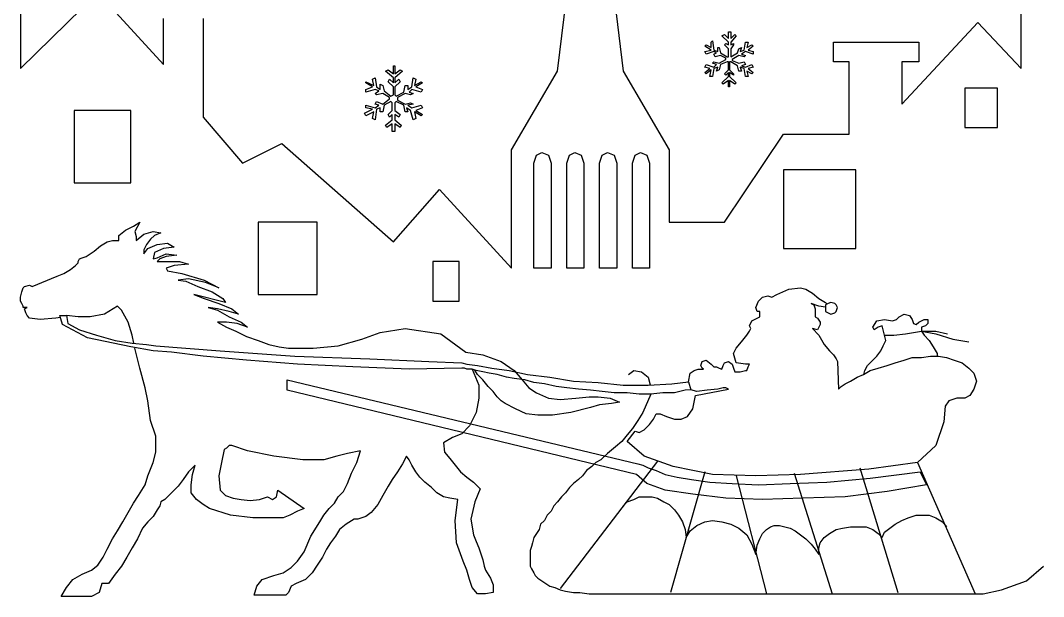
# Model space of a CAD drawing. Extents: x -95 to 513, y -317 to 40.
# Drawn here: x -80 to -4.3, y -297.1 to -254.5 of the extents above; entities that cross this region are included whole.
import ezdxf

# ---------------------------------------------------------------- set-up
doc = ezdxf.new("R2010")
doc.units = 0
doc.header["$MEASUREMENT"] = 0
doc.layers.get('0').update_dxf_attribs({"linetype": 'CONTINUOUS'})

msp = doc.modelspace()

# ---------------------------------------------------------------- linework, layer by layer
at = {"color": 7}
for p, q in [((-72.706344, -270.3494), (-72.220808, -269.960969)), ((-72.220808, -269.960969), (-71.638161, -269.669646)), ((-71.638161, -269.669646), (-71.152626, -269.378324)), ((-71.152626, -269.378324), (-71.541055, -270.058075)), ((-71.541055, -270.058075), (-71.443948, -270.446507)), ((-71.152626, -269.378324), (-71.152626, -269.378324)), ((-70.861303, -270.252291), (-70.18155, -270.058075)), ((-70.18155, -270.058075), (-69.598905, -270.155184)), ((-73.580313, -270.834936), (-73.191882, -270.737829)), ((-73.191882, -270.737829), (-72.706344, -270.737829)), ((-72.706344, -270.737829), (-72.706344, -270.3494)), ((-72.706344, -270.737829), (-72.706344, -270.737829)), ((-71.443948, -270.737829), (-70.861303, -270.252291)), ((-71.443948, -270.446507), (-71.443948, -270.737829)), ((-71.443948, -270.737829), (-71.443948, -270.737829)), ((-70.375765, -270.640722), (-70.667088, -271.029151)), ((-70.084443, -270.3494), (-70.375765, -270.640722)), ((-69.598905, -270.155184), (-70.084443, -270.3494)), ((-69.598905, -270.155184), (-69.598905, -270.155184)), ((-74.84271, -271.708905), (-74.551387, -271.514689)), ((-74.551387, -271.514689), (-74.065849, -271.126258)), ((-74.065849, -271.126258), (-73.580313, -270.834936)), ((-70.667088, -271.029151), (-70.861303, -271.41758)), ((-70.861303, -271.708905), (-70.569981, -271.320474)), ((-70.861303, -271.41758), (-70.861303, -271.708905)), ((-70.569981, -271.320474), (-69.890227, -271.029151)), ((-69.404689, -271.320474), (-70.084443, -271.611796)), ((-69.890227, -271.029151), (-69.113367, -270.932045)), ((-68.627829, -271.223367), (-69.404689, -271.320474)), ((-69.113367, -270.932045), (-68.627829, -271.223367)), ((-68.627829, -271.223367), (-68.627829, -271.223367)), ((-75.716679, -272.29155), (-75.61957, -272.097334)), ((-75.716679, -272.388656), (-75.716679, -272.29155)), ((-75.61957, -272.097334), (-75.425356, -272.000227)), ((-75.61957, -272.097334), (-75.61957, -272.097334)), ((-75.425356, -272.000227), (-75.134032, -271.903118)), ((-75.134032, -271.903118), (-74.84271, -271.708905)), ((-74.84271, -271.708905), (-74.84271, -271.708905)), ((-70.861303, -271.708905), (-70.861303, -271.708905)), ((-70.084443, -271.611796), (-70.18155, -272.097334)), ((-70.18155, -272.097334), (-69.890227, -272.000227)), ((-70.18155, -272.097334), (-70.18155, -272.097334)), ((-69.890227, -272.000227), (-69.210474, -271.708905)), ((-69.696012, -272.097334), (-69.890227, -272.29155)), ((-69.890227, -272.29155), (-69.793121, -272.29155)), ((-69.890227, -272.29155), (-69.890227, -272.29155)), ((-69.793121, -272.29155), (-69.113367, -272.29155)), ((-69.210474, -271.903118), (-69.696012, -272.097334)), ((-69.210474, -271.708905), (-68.433615, -271.806012)), ((-68.433615, -271.806012), (-69.210474, -271.903118)), ((-69.113367, -272.29155), (-68.2394, -272.29155)), ((-68.433615, -271.806012), (-68.433615, -271.806012)), ((-68.2394, -272.29155), (-67.559646, -272.485763)), ((-76.784861, -273.165517), (-76.299323, -272.874194)), ((-76.299323, -272.874194), (-75.910892, -272.582872)), ((-75.910892, -272.582872), (-75.716679, -272.388656)), ((-75.910892, -272.582872), (-75.910892, -272.582872)), ((-68.627829, -272.582872), (-69.210474, -272.777088)), ((-69.210474, -272.777088), (-69.113367, -272.971301)), ((-69.113367, -272.971301), (-68.045184, -273.165517)), ((-69.113367, -272.971301), (-69.113367, -272.971301)), ((-67.559646, -272.485763), (-68.627829, -272.582872)), ((-67.559646, -272.485763), (-67.559646, -272.485763)), ((-79.11544, -274.136593), (-77.270397, -273.359732)), ((-77.270397, -273.359732), (-76.784861, -273.165517)), ((-67.559646, -273.553946), (-68.336507, -273.651055)), ((-68.336507, -273.651055), (-67.753862, -273.748161)), ((-68.336507, -273.651055), (-68.336507, -273.651055)), ((-68.045184, -273.165517), (-66.394357, -273.651055)), ((-67.753862, -273.748161), (-66.879895, -274.136593)), ((-66.29725, -273.845268), (-67.559646, -273.553946)), ((-66.394357, -273.651055), (-65.326174, -274.233699)), ((-79.989407, -274.913451), (-79.892301, -274.525022)), ((-79.892301, -274.525022), (-79.795194, -274.233699)), ((-79.795194, -274.233699), (-79.698085, -274.136593)), ((-79.795194, -274.233699), (-79.795194, -274.233699)), ((-79.698085, -274.136593), (-79.309656, -274.039484)), ((-79.309656, -274.039484), (-79.11544, -274.136593)), ((-79.11544, -274.136593), (-79.11544, -274.136593)), ((-66.879895, -274.136593), (-65.811712, -274.525022)), ((-65.326174, -274.233699), (-66.29725, -273.845268)), ((-65.811712, -274.525022), (-65.034852, -275.01056)), ((-65.326174, -274.233699), (-65.326174, -274.233699)), ((-79.989407, -275.204775), (-79.989407, -274.913451)), ((-79.989407, -275.204775), (-79.989407, -275.204775)), ((-79.892301, -275.398989), (-79.989407, -275.204775)), ((-64.840636, -275.301882), (-67.171217, -274.719237)), ((-67.171217, -274.719237), (-66.394357, -275.01056)), ((-66.394357, -275.01056), (-65.326174, -275.398989)), ((-65.034852, -275.01056), (-64.840636, -275.301882)), ((-64.840636, -275.301882), (-64.840636, -275.301882)), ((-79.795194, -275.593204), (-79.892301, -275.398989)), ((-79.795194, -275.690311), (-79.795194, -275.593204)), ((-79.503872, -275.690311), (-79.795194, -275.690311)), ((-79.698085, -275.78742), (-79.503872, -275.690311)), ((-79.698085, -275.78742), (-79.698085, -275.78742)), ((-79.600978, -276.078742), (-79.698085, -275.78742)), ((-79.503872, -276.272958), (-79.600978, -276.078742)), ((-72.803453, -275.593204), (-73.774527, -276.175849)), ((-72.803453, -275.593204), (-72.803453, -275.593204)), ((-72.512131, -275.884527), (-72.803453, -275.593204)), ((-72.026593, -276.758494), (-72.512131, -275.884527)), ((-66.103034, -275.690311), (-65.423281, -275.884527)), ((-65.423281, -275.78742), (-66.103034, -275.690311)), ((-66.103034, -275.690311), (-66.103034, -275.690311)), ((-64.549314, -275.981634), (-65.423281, -275.78742)), ((-65.423281, -275.884527), (-64.549314, -276.370065)), ((-65.326174, -275.398989), (-64.355098, -275.78742)), ((-63.869562, -276.175849), (-64.549314, -275.981634)), ((-64.355098, -275.78742), (-63.869562, -276.175849)), ((-79.309656, -276.467172), (-79.503872, -276.272958)), ((-78.532796, -276.56428), (-79.309656, -276.467172)), ((-79.309656, -276.467172), (-79.309656, -276.467172)), ((-77.367506, -276.467172), (-78.532796, -276.56428)), ((-77.031365, -276.429823), (-77.367506, -276.467172)), ((-76.881968, -276.95271), (-77.076184, -276.272958)), ((-77.076184, -276.272958), (-76.590646, -276.272958)), ((-76.590646, -276.272958), (-76.493537, -276.855603)), ((-76.590646, -276.272958), (-76.590646, -276.272958)), ((-75.716679, -276.370065), (-76.590646, -276.272958)), ((-76.493537, -276.370065), (-76.493537, -276.370065)), ((-76.493537, -276.855603), (-75.61957, -277.341139)), ((-74.84271, -276.370065), (-75.716679, -276.370065)), ((-73.774527, -276.175849), (-74.84271, -276.370065)), ((-71.73527, -277.72957), (-72.026593, -276.758494)), ((-65.423281, -276.758494), (-64.743529, -277.146925)), ((-65.423281, -276.758494), (-65.423281, -276.758494)), ((-64.743529, -276.758494), (-65.423281, -276.758494)), ((-63.966669, -276.855603), (-64.743529, -276.758494)), ((-64.549314, -276.370065), (-63.675347, -276.758494)), ((-63.189809, -277.146925), (-63.966669, -276.855603)), ((-63.869562, -276.175849), (-63.869562, -276.175849)), ((-63.675347, -276.758494), (-63.189809, -277.146925)), ((-75.036925, -277.923785), (-76.881968, -276.95271)), ((-75.61957, -277.341139), (-74.357174, -277.72957)), ((-64.743529, -277.146925), (-64.063776, -277.438248)), ((-64.063776, -277.438248), (-63.286915, -277.826677)), ((-63.189809, -277.146925), (-63.189809, -277.146925)), ((-54.741456, -278.020892), (-53.381951, -277.535354)), ((-53.381951, -277.535354), (-51.536908, -277.244032)), ((-53.381951, -277.535354), (-53.381951, -277.535354)), ((-51.536908, -277.244032), (-48.915005, -277.632463)), ((-71.832377, -278.603537), (-75.036925, -277.923785)), ((-74.357174, -277.72957), (-72.997669, -278.117999)), ((-72.997669, -278.117999), (-71.73527, -278.312215)), ((-71.73527, -277.72957), (-71.73527, -277.72957)), ((-71.616583, -278.323004), (-71.73527, -277.72957)), ((-71.73527, -278.312215), (-70.667088, -278.409321)), ((-63.286915, -277.826677), (-62.412948, -278.117999)), ((-62.412948, -278.117999), (-61.636088, -278.409321)), ((-56.48939, -278.50643), (-54.741456, -278.020892)), ((-48.915005, -277.632463), (-47.069962, -278.991968)), ((-70.18155, -278.894859), (-71.832377, -278.603537)), ((-71.152626, -280.157258), (-71.541055, -278.700646)), ((-70.667088, -278.409321), (-69.987334, -278.50643)), ((-68.822045, -278.991968), (-70.18155, -278.894859)), ((-70.18155, -278.894859), (-70.18155, -278.894859)), ((-69.987334, -278.50643), (-65.229067, -278.894859)), ((-69.987334, -278.50643), (-69.987334, -278.50643)), ((-66.491464, -279.283291), (-68.822045, -278.991968)), ((-65.229067, -278.894859), (-59.693938, -279.283291)), ((-61.636088, -278.409321), (-60.859228, -278.603537)), ((-60.859228, -278.603537), (-60.179476, -278.700646)), ((-60.179476, -278.700646), (-58.334433, -278.700646)), ((-60.179476, -278.700646), (-60.179476, -278.700646)), ((-58.334433, -278.700646), (-56.48939, -278.50643)), ((-47.069962, -278.991968), (-45.807565, -279.186182)), ((-47.069962, -278.991968), (-47.069962, -278.991968)), ((-63.286915, -279.574613), (-66.491464, -279.283291)), ((-59.499723, -279.865935), (-63.286915, -279.574613)), ((-59.693938, -279.283291), (-54.158811, -279.477504)), ((-55.421207, -280.060151), (-59.499723, -279.865935)), ((-54.158811, -279.477504), (-49.788972, -279.67172)), ((-49.788972, -279.67172), (-47.361284, -279.768826)), ((-47.361284, -279.768826), (-46.972855, -279.865935)), ((-47.361284, -279.768826), (-47.361284, -279.768826)), ((-46.972855, -279.865935), (-46.195994, -279.963042)), ((-45.807565, -279.186182), (-44.44806, -279.67172)), ((-44.44806, -279.67172), (-43.476984, -280.351473)), ((-70.764194, -281.613869), (-71.152626, -280.157258)), ((-51.245586, -280.254364), (-55.421207, -280.060151)), ((-47.361284, -280.157258), (-51.245586, -280.254364)), ((-47.361284, -280.157258), (-47.361284, -280.157258)), ((-47.16707, -280.157258), (-47.361284, -280.157258)), ((-46.972855, -280.254364), (-47.16707, -280.157258)), ((-46.584424, -280.254364), (-46.972855, -280.254364)), ((-46.584424, -280.254364), (-46.098888, -281.419656)), ((-46.293101, -280.351473), (-46.584424, -280.254364)), ((-46.195994, -280.642796), (-46.39021, -280.319103)), ((-45.807565, -280.44858), (-46.293101, -280.351473)), ((-46.195994, -279.963042), (-45.127812, -280.157258)), ((-45.807565, -281.031225), (-46.195994, -280.642796)), ((-45.322027, -280.545687), (-45.807565, -280.44858)), ((-44.739383, -280.642796), (-45.322027, -280.545687)), ((-45.127812, -280.157258), (-43.865413, -280.351473)), ((-44.059629, -280.837009), (-44.739383, -280.642796)), ((-43.865413, -280.351473), (-42.505908, -280.642796)), ((-43.476984, -280.351473), (-42.89434, -281.031225)), ((-43.476984, -280.351473), (-43.476984, -280.351473)), ((-42.505908, -280.642796), (-40.855081, -280.837009)), ((-35.028632, -280.642796), (-34.6402, -280.351473)), ((-34.6402, -280.351473), (-34.057556, -280.44858)), ((-34.057556, -280.44858), (-33.572018, -280.837009)), ((-45.419134, -281.516763), (-45.807565, -281.031225)), ((-43.476984, -280.934118), (-44.059629, -280.837009)), ((-42.700124, -281.031225), (-43.476984, -280.934118)), ((-42.89434, -281.031225), (-42.408802, -281.613869)), ((-42.02037, -281.22544), (-42.700124, -281.031225)), ((-41.243512, -281.322547), (-42.02037, -281.22544)), ((-40.369543, -281.516763), (-41.243512, -281.322547)), ((-40.855081, -280.837009), (-39.107147, -281.128334)), ((-39.107147, -281.128334), (-37.262104, -281.22544)), ((-37.262104, -281.22544), (-35.417061, -281.419656)), ((-33.572018, -280.837009), (-33.428351, -281.411674)), ((-33.572018, -281.419656), (-31.824084, -281.322547)), ((-31.824084, -281.322547), (-30.603179, -281.189078)), ((-70.569981, -282.584945), (-70.764194, -281.613869)), ((-46.098888, -281.419656), (-46.098888, -282.39073)), ((-45.030705, -281.905192), (-45.419134, -281.516763)), ((-44.739383, -282.293623), (-45.030705, -281.905192)), ((-42.408802, -281.613869), (-41.826157, -282.002301)), ((-41.826157, -282.002301), (-40.95219, -282.39073)), ((-39.592683, -281.613869), (-40.369543, -281.516763)), ((-38.718716, -281.710978), (-39.592683, -281.613869)), ((-37.844748, -281.808085), (-38.718716, -281.710978)), ((-36.970781, -281.905192), (-37.844748, -281.808085)), ((-36.096812, -282.002301), (-36.970781, -281.905192)), ((-35.125738, -282.002301), (-36.096812, -282.002301)), ((-35.417061, -281.419656), (-33.572018, -281.419656)), ((-34.251771, -282.099407), (-35.125738, -282.002301)), ((-33.377802, -282.099407), (-34.251771, -282.099407)), ((-33.377802, -282.099407), (-33.960449, -283.458912)), ((-32.503835, -282.002301), (-33.377802, -282.099407)), ((-31.629868, -282.002301), (-32.503835, -282.002301)), ((-30.853008, -281.808085), (-31.629868, -282.002301)), ((-30.416024, -281.759532), (-30.853008, -281.808085)), ((-70.569981, -282.584945), (-70.569981, -282.584945)), ((-70.375765, -284.041557), (-70.569981, -282.584945)), ((-46.098888, -282.39073), (-46.293101, -283.458912)), ((-44.44806, -282.584945), (-44.739383, -282.293623)), ((-44.156736, -282.779161), (-44.44806, -282.584945)), ((-43.379878, -283.16759), (-44.156736, -282.779161)), ((-44.156736, -282.779161), (-44.156736, -282.779161)), ((-40.95219, -282.39073), (-40.078221, -282.487839)), ((-40.95219, -282.39073), (-40.95219, -282.39073)), ((-40.078221, -282.487839), (-38.912931, -282.39073)), ((-38.912931, -282.39073), (-37.941855, -282.293623)), ((-37.941855, -282.293623), (-37.262104, -282.293623)), ((-37.941855, -282.293623), (-37.941855, -282.293623)), ((-37.164995, -282.876268), (-37.844748, -283.070483)), ((-37.262104, -282.293623), (-36.388137, -282.39073)), ((-36.291028, -282.779161), (-37.164995, -282.876268)), ((-36.388137, -282.39073), (-35.708383, -282.682052)), ((-35.708383, -282.682052), (-36.291028, -282.779161)), ((-35.708383, -282.682052), (-35.708383, -282.682052)), ((-33.669124, -282.682052), (-33.669124, -282.682052)), ((-46.293101, -283.458912), (-46.778639, -284.429988)), ((-42.603017, -283.556021), (-43.379878, -283.16759)), ((-41.729048, -283.653128), (-42.603017, -283.556021)), ((-41.729048, -283.653128), (-41.729048, -283.653128)), ((-40.660865, -283.653128), (-41.729048, -283.653128)), ((-39.30136, -283.458912), (-40.660865, -283.653128)), ((-37.844748, -283.070483), (-39.30136, -283.458912)), ((-37.844748, -283.070483), (-37.844748, -283.070483)), ((-33.960449, -283.458912), (-34.348878, -284.041557)), ((-69.987334, -285.206849), (-70.375765, -284.041557)), ((-46.778639, -284.429988), (-47.361284, -285.012633)), ((-46.778639, -284.429988), (-46.778639, -284.429988)), ((-34.348878, -284.041557), (-34.737307, -284.624204)), ((-47.361284, -285.012633), (-48.041037, -285.303956)), ((-35.125738, -285.10974), (-35.514167, -285.595278)), ((-34.737307, -284.624204), (-35.125738, -285.10974)), ((-69.987334, -286.372138), (-69.987334, -285.206849)), ((-64.549314, -285.8866), (-64.743529, -286.080816)), ((-64.355098, -285.8866), (-64.549314, -285.8866)), ((-64.355098, -285.8866), (-64.355098, -285.8866)), ((-63.189809, -286.275031), (-64.355098, -285.8866)), ((-48.041037, -285.303956), (-48.720789, -285.692385)), ((-48.720789, -285.692385), (-48.623682, -286.372138)), ((-48.720789, -285.692385), (-48.720789, -285.692385)), ((-35.514167, -285.595278), (-35.999705, -285.983709)), ((-70.18155, -287.148999), (-69.987334, -286.372138)), ((-69.987334, -286.372138), (-69.987334, -286.372138)), ((-64.937745, -286.177923), (-65.131959, -287.148999)), ((-64.743529, -286.080816), (-64.937745, -286.177923)), ((-64.937745, -286.177923), (-64.937745, -286.177923)), ((-61.247659, -286.663461), (-63.189809, -286.275031)), ((-59.111294, -286.954783), (-61.247659, -286.663461)), ((-56.586499, -286.663461), (-57.557573, -286.954783)), ((-55.809639, -286.469245), (-56.586499, -286.663461)), ((-54.838563, -286.275031), (-55.809639, -286.469245)), ((-55.129885, -287.148999), (-54.838563, -286.275031)), ((-54.838563, -286.275031), (-54.838563, -286.275031)), ((-51.439799, -286.663461), (-51.731124, -287.246105)), ((-51.439799, -286.663461), (-51.439799, -286.663461)), ((-51.245586, -286.954783), (-51.439799, -286.663461)), ((-48.623682, -286.372138), (-48.235253, -286.857676)), ((-36.58235, -286.469245), (-37.067888, -286.954783)), ((-35.999705, -285.983709), (-36.58235, -286.469245)), ((-70.569981, -288.120074), (-70.18155, -287.148999)), ((-67.07411, -287.343214), (-67.559646, -287.82875)), ((-67.268324, -288.022966), (-67.07411, -287.343214)), ((-67.07411, -287.343214), (-67.07411, -287.343214)), ((-65.131959, -287.148999), (-65.326174, -288.120074)), ((-57.557573, -286.954783), (-59.111294, -286.954783)), ((-57.557573, -286.954783), (-57.557573, -286.954783)), ((-55.518316, -287.925859), (-55.129885, -287.148999)), ((-51.731124, -287.246105), (-52.119553, -287.82875)), ((-51.05137, -287.343214), (-51.245586, -286.954783)), ((-50.760048, -287.82875), (-51.05137, -287.343214)), ((-48.235253, -286.857676), (-47.846822, -287.343214)), ((-47.846822, -287.343214), (-47.458393, -287.82875)), ((-37.747642, -287.440321), (-38.136071, -287.731643)), ((-37.456319, -287.148999), (-37.747642, -287.440321)), ((-37.067888, -286.954783), (-37.456319, -287.148999)), ((-37.067888, -286.954783), (-37.067888, -286.954783)), ((-70.764194, -288.799826), (-70.569981, -288.120074)), ((-67.559646, -287.82875), (-67.948077, -288.411397)), ((-67.365433, -288.799826), (-67.268324, -288.022966)), ((-65.326174, -288.120074), (-65.229067, -289.188255)), ((-55.809639, -288.702719), (-55.518316, -287.925859)), ((-52.119553, -287.82875), (-52.507982, -288.411397)), ((-50.468725, -288.217181), (-50.760048, -287.82875)), ((-47.458393, -287.82875), (-46.972855, -288.217181)), ((-38.427393, -288.120074), (-38.718716, -288.411397)), ((-38.136071, -287.731643), (-38.427393, -288.120074)), ((-71.249732, -289.576686), (-70.764194, -288.799826)), ((-70.764194, -288.799826), (-70.764194, -288.799826)), ((-68.336507, -288.896933), (-68.822045, -289.382471)), ((-67.948077, -288.411397), (-68.336507, -288.896933)), ((-67.365433, -289.382471), (-67.365433, -288.799826)), ((-56.100961, -289.285364), (-55.809639, -288.702719)), ((-55.809639, -288.702719), (-55.809639, -288.702719)), ((-52.799306, -288.896933), (-53.187735, -289.576686)), ((-52.507982, -288.411397), (-52.799306, -288.896933)), ((-52.507982, -288.411397), (-52.507982, -288.411397)), ((-50.080294, -288.60561), (-50.468725, -288.217181)), ((-49.594758, -288.994042), (-50.080294, -288.60561)), ((-46.972855, -288.217181), (-46.487317, -288.60561)), ((-46.487317, -288.60561), (-46.001779, -289.091148)), ((-39.107147, -288.702719), (-39.398469, -288.994042)), ((-38.718716, -288.411397), (-39.107147, -288.702719)), ((-71.638161, -290.159331), (-71.249732, -289.576686)), ((-68.822045, -289.382471), (-69.307583, -289.868009)), ((-67.365433, -289.382471), (-67.365433, -289.382471)), ((-66.977002, -289.868009), (-67.365433, -289.382471)), ((-65.229067, -289.188255), (-64.840636, -289.576686)), ((-65.229067, -289.188255), (-65.229067, -289.188255)), ((-64.840636, -289.576686), (-64.257991, -289.770902)), ((-62.315842, -289.868009), (-61.733197, -289.673793)), ((-61.733197, -289.673793), (-61.344766, -289.868009)), ((-61.733197, -289.673793), (-61.733197, -289.673793)), ((-61.344766, -289.868009), (-61.053443, -289.673793)), ((-61.053443, -289.673793), (-60.956337, -289.188255)), ((-60.956337, -289.188255), (-59.014187, -290.547762)), ((-60.956337, -289.188255), (-60.956337, -289.188255)), ((-56.780713, -290.159331), (-56.48939, -289.673793)), ((-56.48939, -289.673793), (-56.100961, -289.285364)), ((-53.187735, -289.576686), (-53.576164, -290.256438)), ((-49.206327, -289.382471), (-49.594758, -288.994042)), ((-48.720789, -289.673793), (-49.206327, -289.382471)), ((-48.235253, -289.770902), (-48.720789, -289.673793)), ((-46.001779, -289.091148), (-46.39021, -290.062224)), ((-46.001779, -289.091148), (-46.001779, -289.091148)), ((-39.981114, -289.673793), (-40.272436, -290.062224)), ((-39.689792, -289.382471), (-39.981114, -289.673793)), ((-39.398469, -288.994042), (-39.689792, -289.382471)), ((-72.026593, -290.839085), (-71.638161, -290.159331)), ((-69.696012, -290.353547), (-69.890227, -290.644869)), ((-69.598905, -290.062224), (-69.696012, -290.353547)), ((-69.307583, -289.868009), (-69.598905, -290.062224)), ((-69.307583, -289.868009), (-69.307583, -289.868009)), ((-66.491464, -290.256438), (-66.977002, -289.868009)), ((-66.005928, -290.547762), (-66.491464, -290.256438)), ((-64.257991, -289.770902), (-63.675347, -289.868009)), ((-63.675347, -289.868009), (-62.995593, -289.965115)), ((-63.675347, -289.868009), (-63.675347, -289.868009)), ((-62.995593, -289.965115), (-62.315842, -289.868009)), ((-57.169144, -290.547762), (-56.780713, -290.159331)), ((-53.576164, -290.256438), (-54.061702, -290.839085)), ((-47.652606, -289.868009), (-48.235253, -289.770902)), ((-47.846822, -291.421729), (-47.652606, -289.868009)), ((-47.652606, -289.868009), (-47.652606, -289.868009)), ((-46.39021, -290.062224), (-46.681532, -291.32462)), ((-40.563759, -290.353547), (-40.757974, -290.741976)), ((-40.272436, -290.062224), (-40.563759, -290.353547)), ((-72.415022, -291.518836), (-72.026593, -290.839085)), ((-70.18155, -291.130407), (-70.569981, -291.518836)), ((-69.890227, -290.644869), (-70.18155, -291.130407)), ((-69.890227, -290.644869), (-69.890227, -290.644869)), ((-64.452207, -291.033298), (-66.005928, -290.547762)), ((-66.005928, -290.547762), (-66.005928, -290.547762)), ((-62.80138, -291.227514), (-64.452207, -291.033298)), ((-61.150552, -291.227514), (-62.80138, -291.227514)), ((-60.956337, -291.227514), (-61.150552, -291.227514)), ((-61.150552, -291.227514), (-61.150552, -291.227514)), ((-60.762121, -291.227514), (-60.956337, -291.227514)), ((-60.567905, -291.227514), (-60.762121, -291.227514)), ((-60.082369, -291.033298), (-60.567905, -291.227514)), ((-60.567905, -291.227514), (-60.567905, -291.227514)), ((-59.499723, -290.741976), (-60.082369, -291.033298)), ((-59.014187, -290.547762), (-59.499723, -290.741976)), ((-57.848895, -291.518836), (-57.557573, -291.033298)), ((-57.557573, -291.033298), (-57.169144, -290.547762)), ((-54.741456, -291.227514), (-55.032778, -291.32462)), ((-54.450134, -291.130407), (-54.741456, -291.227514)), ((-54.061702, -290.839085), (-54.450134, -291.130407)), ((-54.450134, -291.130407), (-54.450134, -291.130407)), ((-41.049297, -291.033298), (-41.243512, -291.421729)), ((-40.757974, -290.741976), (-41.049297, -291.033298)), ((-72.803453, -292.19859), (-72.415022, -291.518836)), ((-70.569981, -291.518836), (-70.95841, -292.004374)), ((-58.528649, -292.587019), (-57.848895, -291.518836)), ((-57.848895, -291.518836), (-57.848895, -291.518836)), ((-55.906745, -291.713052), (-56.392283, -292.101481)), ((-55.324101, -291.32462), (-55.906745, -291.713052)), ((-55.324101, -291.32462), (-55.324101, -291.32462)), ((-55.032778, -291.32462), (-55.324101, -291.32462)), ((-47.749715, -293.072557), (-47.846822, -291.421729)), ((-46.681532, -291.32462), (-46.487317, -292.489912)), ((-41.534835, -291.713052), (-41.631941, -292.101481)), ((-41.243512, -291.421729), (-41.534835, -291.713052)), ((-73.191882, -292.781234), (-72.803453, -292.19859)), ((-72.803453, -292.19859), (-72.803453, -292.19859)), ((-70.95841, -292.004374), (-71.346839, -292.781234)), ((-70.95841, -292.004374), (-70.95841, -292.004374)), ((-59.014187, -293.752308), (-58.528649, -292.587019)), ((-56.683606, -292.587019), (-57.072035, -293.072557)), ((-56.392283, -292.101481), (-56.683606, -292.587019)), ((-46.487317, -292.489912), (-46.293101, -292.97545)), ((-46.487317, -292.489912), (-46.487317, -292.489912)), ((-42.02037, -292.684126), (-42.117479, -293.072557)), ((-41.826157, -292.392803), (-42.02037, -292.684126)), ((-41.631941, -292.101481), (-41.826157, -292.392803)), ((-73.580313, -293.558095), (-73.191882, -292.781234)), ((-71.73527, -293.460986), (-72.123699, -294.140739)), ((-71.346839, -292.781234), (-71.73527, -293.460986)), ((-57.072035, -293.072557), (-57.363357, -293.558095)), ((-47.264177, -294.432062), (-47.749715, -293.072557)), ((-46.293101, -292.97545), (-46.098888, -293.460986)), ((-46.098888, -293.460986), (-45.904672, -294.043631)), ((-42.214586, -293.363879), (-42.311695, -293.655201)), ((-42.117479, -293.072557), (-42.214586, -293.363879)), ((-74.260065, -294.723384), (-73.871636, -294.140739)), ((-73.871636, -294.140739), (-73.580313, -293.558095)), ((-73.871636, -294.140739), (-73.871636, -294.140739)), ((-72.123699, -294.140739), (-72.512131, -294.820491)), ((-59.499723, -294.432062), (-59.014187, -293.752308)), ((-57.654682, -294.140739), (-58.043111, -294.723384)), ((-57.363357, -293.558095), (-57.654682, -294.140739)), ((-45.904672, -294.043631), (-45.807565, -294.334955)), ((-45.904672, -294.043631), (-45.904672, -294.043631)), ((-42.311695, -293.655201), (-42.311695, -293.946524)), ((-42.311695, -293.946524), (-42.311695, -294.237846)), ((-42.311695, -294.237846), (-42.311695, -294.529169)), ((-74.745603, -295.111813), (-74.260065, -294.723384)), ((-72.512131, -294.820491), (-72.997669, -295.403138)), ((-60.567905, -295.306029), (-59.985261, -294.9176)), ((-59.985261, -294.9176), (-59.499723, -294.432062)), ((-59.499723, -294.432062), (-59.499723, -294.432062)), ((-58.043111, -294.723384), (-58.43154, -295.306029)), ((-58.043111, -294.723384), (-58.043111, -294.723384)), ((-47.264177, -294.432062), (-47.264177, -294.432062)), ((-46.972855, -295.111813), (-47.264177, -294.432062)), ((-45.807565, -294.334955), (-45.710456, -294.820491)), ((-45.710456, -294.820491), (-45.61335, -295.111813)), ((-42.311695, -294.529169), (-42.311695, -294.820491)), ((-42.311695, -294.820491), (-42.214586, -295.014707)), ((-42.214586, -295.014707), (-42.02037, -295.306029)), ((-5.605054, -295.888674), (-4.342658, -294.820491)), ((-76.105108, -295.791567), (-75.425356, -295.403138)), ((-75.425356, -295.403138), (-74.745603, -295.111813)), ((-75.425356, -295.403138), (-75.425356, -295.403138)), ((-72.997669, -295.403138), (-73.483204, -296.082889)), ((-62.121626, -295.791567), (-61.247659, -295.500245)), ((-61.247659, -295.500245), (-60.567905, -295.306029)), ((-61.247659, -295.500245), (-61.247659, -295.500245)), ((-58.43154, -295.306029), (-58.917078, -295.791567)), ((-46.778639, -295.791567), (-46.972855, -295.111813)), ((-45.61335, -295.111813), (-45.224918, -295.69446)), ((-45.61335, -295.111813), (-45.61335, -295.111813)), ((-45.224918, -295.69446), (-45.030705, -296.179996)), ((-42.02037, -295.306029), (-41.923264, -295.500245)), ((-41.923264, -295.500245), (-41.729048, -295.69446)), ((-41.729048, -295.69446), (-41.437726, -295.888674)), ((-76.979075, -297.053965), (-76.590646, -296.374212)), ((-76.590646, -296.374212), (-76.105108, -295.791567)), ((-73.968742, -296.082889), (-74.162958, -296.762643)), ((-73.968742, -296.082889), (-73.968742, -296.082889)), ((-73.774527, -296.082889), (-73.968742, -296.082889)), ((-73.580313, -296.082889), (-73.774527, -296.082889)), ((-73.483204, -296.082889), (-73.580313, -296.082889)), ((-73.483204, -296.082889), (-73.483204, -296.082889)), ((-62.704271, -296.956856), (-62.510057, -296.277105)), ((-62.510057, -296.277105), (-62.121626, -295.791567)), ((-59.985261, -296.277105), (-60.179476, -296.762643)), ((-59.596832, -296.082889), (-59.985261, -296.277105)), ((-58.917078, -295.791567), (-59.596832, -296.082889)), ((-59.596832, -296.082889), (-59.596832, -296.082889)), ((-46.584424, -296.374212), (-46.778639, -295.791567)), ((-46.195994, -296.85975), (-46.584424, -296.374212)), ((-46.584424, -296.374212), (-46.584424, -296.374212)), ((-45.030705, -296.179996), (-45.030705, -296.762643)), ((-41.437726, -295.888674), (-41.146403, -296.082889)), ((-41.146403, -296.082889), (-40.855081, -296.277105)), ((-40.855081, -296.277105), (-40.466652, -296.374212)), ((-40.466652, -296.374212), (-40.078221, -296.568427)), ((-7.450097, -296.568427), (-5.605054, -295.888674)), ((-76.979075, -297.053965), (-76.979075, -297.053965)), ((-75.716679, -297.053965), (-76.979075, -297.053965)), ((-74.745603, -297.053965), (-75.716679, -297.053965)), ((-74.162958, -296.762643), (-74.745603, -297.053965)), ((-62.704271, -296.956856), (-62.704271, -296.956856)), ((-61.636088, -296.956856), (-62.704271, -296.956856)), ((-60.859228, -296.956856), (-61.636088, -296.956856)), ((-60.373692, -296.956856), (-60.859228, -296.956856)), ((-60.179476, -296.762643), (-60.373692, -296.956856)), ((-60.373692, -296.956856), (-60.373692, -296.956856)), ((-45.61335, -296.85975), (-46.195994, -296.85975)), ((-45.030705, -296.762643), (-45.61335, -296.85975)), ((-45.030705, -296.762643), (-45.030705, -296.762643)), ((-40.078221, -296.568427), (-39.689792, -296.665534)), ((-39.689792, -296.665534), (-39.107147, -296.762643)), ((-39.107147, -296.762643), (-38.621609, -296.762643)), ((-38.621609, -296.762643), (-37.941855, -296.85975)), ((-37.941855, -296.85975), (-37.359211, -296.85975)), ((-37.359211, -296.85975), (-29.590609, -296.85975)), ((-37.359211, -296.85975), (-37.359211, -296.85975)), ((-29.590609, -296.85975), (-16.286881, -296.85975)), ((-16.286881, -296.85975), (-8.809602, -296.85975)), ((-8.809602, -296.85975), (-7.450097, -296.568427)), ((-8.809602, -296.85975), (-8.809602, -296.85975))]:
    msp.add_line(p, q, dxfattribs=at)
at = {"color": 1}
for p, q in [((-24.055482, -274.719237), (-23.181515, -274.330806)), ((-23.181515, -274.330806), (-22.307546, -274.233699)), ((-22.307546, -274.233699), (-21.919117, -274.330806)), ((-22.307546, -274.233699), (-22.307546, -274.233699)), ((-21.919117, -274.330806), (-21.433579, -274.622129)), ((-25.609203, -275.690311), (-25.414987, -275.204775)), ((-25.414987, -275.204775), (-25.123665, -274.913451)), ((-25.414987, -275.204775), (-25.414987, -275.204775)), ((-25.123665, -274.913451), (-24.735234, -274.816344)), ((-24.735234, -274.816344), (-24.443911, -274.913451)), ((-24.443911, -274.913451), (-24.055482, -274.719237)), ((-24.443911, -274.913451), (-24.443911, -274.913451)), ((-21.433579, -274.622129), (-20.948041, -275.01056)), ((-20.948041, -275.01056), (-20.462503, -275.301882)), ((-20.462503, -275.301882), (-20.333027, -275.431358)), ((-25.512094, -275.981634), (-25.609203, -275.690311)), ((-25.317878, -275.981634), (-25.512094, -275.981634)), ((-25.317878, -275.981634), (-25.317878, -275.981634)), ((-25.317878, -276.370065), (-25.317878, -275.981634)), ((-21.530686, -275.398989), (-21.336472, -275.496098)), ((-20.948041, -275.593204), (-21.530686, -275.398989)), ((-21.336472, -275.496098), (-21.239363, -275.78742)), ((-21.239363, -275.78742), (-21.239363, -276.078742)), ((-21.239363, -276.078742), (-21.239363, -276.370065)), ((-20.462503, -275.662567), (-20.948041, -275.593204)), ((-26.094739, -277.049816), (-25.900525, -276.661387)), ((-25.900525, -276.661387), (-25.70631, -276.56428)), ((-25.900525, -276.661387), (-25.900525, -276.661387)), ((-25.70631, -276.56428), (-25.317878, -276.370065)), ((-21.239363, -276.370065), (-21.04515, -276.467172)), ((-21.239363, -276.370065), (-21.239363, -276.370065)), ((-21.04515, -276.467172), (-20.850934, -276.758494)), ((-20.850934, -276.758494), (-20.850934, -276.95271)), ((-26.288954, -277.72957), (-26.094739, -277.438248)), ((-25.997632, -277.244032), (-26.094739, -277.049816)), ((-26.094739, -277.438248), (-25.997632, -277.244032)), ((-26.094739, -277.438248), (-26.094739, -277.438248)), ((-21.433579, -277.244032), (-20.948041, -277.72957)), ((-21.04515, -277.341139), (-21.433579, -277.244032)), ((-21.433579, -277.244032), (-21.433579, -277.244032)), ((-20.948041, -277.146925), (-21.04515, -277.341139)), ((-20.850934, -276.95271), (-20.948041, -277.146925)), ((-20.850934, -276.95271), (-20.850934, -276.95271)), ((-27.065815, -278.700646), (-26.677386, -278.215108)), ((-26.677386, -278.215108), (-26.288954, -277.72957)), ((-20.948041, -277.72957), (-20.559612, -278.409321)), ((-27.26003, -279.089075), (-27.065815, -278.700646)), ((-27.26003, -279.089075), (-27.26003, -279.089075)), ((-27.065815, -279.768826), (-27.26003, -279.089075)), ((-20.559612, -278.409321), (-20.171181, -278.894859)), ((-20.171181, -278.894859), (-19.879858, -279.186182)), ((-20.171181, -278.894859), (-20.171181, -278.894859)), ((-29.687718, -279.963042), (-29.590609, -279.67172)), ((-29.590609, -279.67172), (-29.299287, -279.574613)), ((-29.590609, -279.67172), (-29.590609, -279.67172)), ((-29.299287, -279.574613), (-28.910858, -279.865935)), ((-28.910858, -279.865935), (-28.716642, -280.060151)), ((-28.036891, -279.963042), (-27.939782, -279.768826)), ((-27.939782, -279.768826), (-27.648459, -279.67172)), ((-27.648459, -279.67172), (-27.357137, -279.865935)), ((-27.648459, -279.67172), (-27.648459, -279.67172)), ((-27.357137, -279.865935), (-27.26003, -280.157258)), ((-26.386061, -279.865935), (-27.065815, -279.768826)), ((-26.094739, -279.865935), (-26.386061, -279.865935)), ((-26.191848, -280.060151), (-26.094739, -279.865935)), ((-19.879858, -279.186182), (-19.685645, -279.477504)), ((-19.685645, -279.477504), (-19.588536, -279.67172)), ((-19.588536, -279.67172), (-19.491429, -281.710978)), ((-19.588536, -279.67172), (-19.588536, -279.67172)), ((-15.89845, -279.963042), (-15.315805, -279.768826)), ((-15.315805, -279.768826), (-14.636054, -279.574613)), ((-14.636054, -279.574613), (-14.053409, -279.380397)), ((-14.053409, -279.380397), (-13.373655, -279.380397)), ((-13.373655, -279.380397), (-12.693904, -279.283291)), ((-12.693904, -279.283291), (-12.111257, -279.283291)), ((-12.111257, -279.283291), (-11.528612, -279.380397)), ((-11.528612, -279.380397), (-10.945968, -279.574613)), ((-10.945968, -279.574613), (-10.363323, -279.768826)), ((-10.363323, -279.768826), (-9.877785, -280.157258)), ((-30.603179, -281.189078), (-30.464578, -280.545687)), ((-30.464578, -280.545687), (-30.173256, -280.351473)), ((-30.464578, -280.545687), (-30.464578, -280.545687)), ((-30.173256, -280.351473), (-29.881932, -280.254364)), ((-29.881932, -280.254364), (-29.493503, -280.254364)), ((-29.590609, -280.157258), (-29.687718, -279.963042)), ((-29.493503, -280.254364), (-29.590609, -280.157258)), ((-29.493503, -280.254364), (-29.493503, -280.254364)), ((-28.716642, -280.060151), (-28.522427, -280.060151)), ((-28.716642, -280.060151), (-28.716642, -280.060151)), ((-28.522427, -280.060151), (-28.328213, -280.157258)), ((-28.328213, -280.157258), (-28.133997, -280.254364)), ((-28.133997, -280.254364), (-28.036891, -279.963042)), ((-28.133997, -280.254364), (-28.133997, -280.254364)), ((-27.26003, -280.157258), (-27.162922, -280.44858)), ((-27.162922, -280.44858), (-26.774492, -280.44858)), ((-27.162922, -280.44858), (-27.162922, -280.44858)), ((-26.774492, -280.44858), (-26.386061, -280.351473)), ((-26.386061, -280.351473), (-26.288954, -280.351473)), ((-26.288954, -280.351473), (-26.191848, -280.060151)), ((-26.288954, -280.351473), (-26.288954, -280.351473)), ((-18.131924, -280.837009), (-17.646386, -280.642796)), ((-17.646386, -280.642796), (-17.160848, -280.351473)), ((-17.160848, -280.351473), (-16.578203, -280.157258)), ((-16.578203, -280.157258), (-15.89845, -279.963042)), ((-9.877785, -280.157258), (-9.489356, -280.545687)), ((-9.489356, -280.545687), (-9.29514, -281.128334)), ((-9.489356, -280.545687), (-9.489356, -280.545687)), ((-30.603179, -281.189078), (-30.416024, -281.759532)), ((-19.297214, -281.516763), (-19.005891, -281.322547)), ((-19.005891, -281.322547), (-18.617462, -281.128334)), ((-18.617462, -281.128334), (-18.131924, -280.837009)), ((-9.29514, -281.128334), (-9.489356, -281.710978)), ((-29.97904, -281.905192), (-30.416024, -281.759532)), ((-30.076147, -282.196516), (-27.642892, -281.715018)), ((-29.20218, -281.808085), (-29.97904, -281.905192)), ((-29.97904, -281.905192), (-29.97904, -281.905192)), ((-28.42532, -281.710978), (-29.20218, -281.808085)), ((-28.036891, -281.613869), (-28.42532, -281.710978)), ((-28.036891, -281.613869), (-28.036891, -281.613869)), ((-27.842675, -281.613869), (-28.036891, -281.613869)), ((-27.642892, -281.715018), (-27.842675, -281.613869)), ((-19.491429, -281.710978), (-19.297214, -281.516763)), ((-9.489356, -281.710978), (-9.780678, -282.196516)), ((-30.270363, -283.16759), (-30.076147, -282.196516)), ((-30.076147, -282.196516), (-30.076147, -282.196516)), ((-11.334399, -282.584945), (-11.625721, -282.973375)), ((-10.751752, -282.39073), (-11.334399, -282.584945)), ((-10.169107, -282.39073), (-10.751752, -282.39073)), ((-9.780678, -282.196516), (-10.169107, -282.39073)), ((-10.169107, -282.39073), (-10.169107, -282.39073)), ((-33.183589, -283.94445), (-32.989373, -283.556021)), ((-32.989373, -283.556021), (-32.698051, -283.556021)), ((-32.989373, -283.556021), (-32.989373, -283.556021)), ((-32.698051, -283.556021), (-32.212513, -283.750235)), ((-30.658792, -283.750235), (-30.270363, -283.16759)), ((-11.625721, -282.973375), (-11.722828, -284.138666)), ((-11.625721, -282.973375), (-11.625721, -282.973375)), ((-33.86334, -284.721311), (-33.474911, -284.33288)), ((-33.474911, -284.33288), (-33.183589, -283.94445)), ((-32.212513, -283.750235), (-31.629868, -283.94445)), ((-31.629868, -283.94445), (-31.14433, -283.94445)), ((-31.14433, -283.94445), (-30.658792, -283.750235)), ((-11.722828, -284.138666), (-12.305473, -285.8866)), ((-35.125738, -285.595278), (-34.543094, -284.818418)), ((-34.543094, -284.818418), (-34.251771, -284.915526)), ((-34.251771, -284.915526), (-33.86334, -284.721311)), ((-33.86334, -286.663461), (-35.125738, -285.595278)), ((-35.125738, -285.595278), (-35.125738, -285.595278)), ((-12.305473, -285.8866), (-13.664978, -287.148999)), ((-31.726975, -287.440321), (-33.86334, -286.663461)), ((-28.813749, -288.022966), (-31.726975, -287.440321)), ((-13.664978, -287.148999), (-17.257957, -287.634537)), ((-13.664978, -287.148999), (-13.664978, -287.148999)), ((-25.609203, -288.120074), (-28.813749, -288.022966)), ((-22.307546, -288.022966), (-25.609203, -288.120074)), ((-25.609203, -288.120074), (-25.609203, -288.120074)), ((-17.257957, -287.634537), (-22.307546, -288.022966))]:
    msp.add_line(p, q, dxfattribs=at)
at = {"color": 3}
for p, q in [((-16.966633, -277.146925), (-16.67531, -276.661387)), ((-16.67531, -276.661387), (-16.092665, -276.56428)), ((-16.092665, -276.56428), (-15.510021, -276.661387)), ((-16.092665, -276.56428), (-16.092665, -276.56428)), ((-15.510021, -276.661387), (-15.218698, -276.56428)), ((-15.218698, -276.56428), (-15.024483, -276.370065)), ((-15.024483, -276.370065), (-14.636054, -276.175849)), ((-15.024483, -276.370065), (-15.024483, -276.370065)), ((-14.636054, -276.175849), (-14.247622, -276.272958)), ((-14.247622, -276.272958), (-14.053409, -276.56428)), ((-14.053409, -276.56428), (-13.9563, -276.855603)), ((-14.053409, -276.56428), (-14.053409, -276.56428)), ((-13.9563, -276.855603), (-13.762087, -276.95271)), ((-13.762087, -276.95271), (-13.567871, -276.758494)), ((-13.567871, -276.758494), (-13.17944, -276.56428)), ((-13.567871, -276.758494), (-13.567871, -276.758494)), ((-13.17944, -276.56428), (-12.888117, -276.56428)), ((-12.888117, -276.855603), (-13.082333, -277.049816)), ((-12.888117, -276.56428), (-12.888117, -276.855603)), ((-12.888117, -276.855603), (-12.888117, -276.855603)), ((-16.869526, -277.341139), (-16.966633, -277.146925)), ((-16.578203, -277.146925), (-16.869526, -277.341139)), ((-16.869526, -277.341139), (-16.869526, -277.341139)), ((-16.286881, -277.049816), (-16.578203, -277.146925)), ((-16.092665, -277.72957), (-16.286881, -277.049816)), ((-13.082333, -277.049816), (-13.373655, -277.146925)), ((-13.373655, -277.146925), (-13.373655, -277.438248)), ((-13.373655, -277.438248), (-13.17944, -277.72957)), ((-13.373655, -277.438248), (-13.373655, -277.438248)), ((-16.189774, -278.50643), (-15.995559, -278.117999)), ((-16.092665, -277.72957), (-16.092665, -277.72957)), ((-15.995559, -278.117999), (-16.092665, -277.72957)), ((-13.17944, -277.72957), (-12.791011, -278.117999)), ((-12.791011, -278.117999), (-12.499688, -278.603537)), ((-16.67531, -279.283291), (-16.383988, -278.894859)), ((-16.383988, -278.894859), (-16.189774, -278.50643)), ((-12.499688, -278.603537), (-12.208366, -279.089075)), ((-12.208366, -279.089075), (-12.208366, -279.283291)), ((-17.355064, -279.963042), (-16.966633, -279.574613)), ((-16.966633, -279.574613), (-16.67531, -279.283291)), ((-17.617825, -280.625659), (-17.549279, -280.351473)), ((-17.549279, -280.351473), (-17.355064, -279.963042))]:
    msp.add_line(p, q, dxfattribs=at)
at = {"color": 150}
for points in [[(-79.989407, -233.545652), (-79.989407, -258.016745), (-74.260065, -252.38451), (-69.404689, -257.725423), (-69.404689, -254.326659)], [(-5.993485, -258.016745), (-5.993485, -233.545652)], [(-66.491464, -254.326659), (-66.491464, -261.609723), (-63.57824, -265.008486), (-60.665014, -263.551872), (-52.410875, -270.834936), (-49.012111, -266.950636), (-43.6712, -272.777088), (-43.6712, -264.03741), (-40.272436, -258.210959), (-37.844748, -238.303921), (-35.417061, -258.210959), (-32.018297, -264.03741), (-32.018297, -269.378324), (-27.939782, -269.378324), (-23.569944, -262.872121), (-18.714569, -262.872121), (-18.714569, -257.531208), (-19.879858, -257.531208), (-19.879858, -256.074596), (-13.567871, -256.074596), (-13.567871, -257.531208), (-14.830269, -257.531208), (-14.830269, -260.638647), (-9.198033, -254.617982), (-5.993485, -258.016745), (-5.993485, -258.016745)]]:
    msp.add_lwpolyline(points, dxfattribs=at)
at = {"color": 7}
for points in [[(-27.648459, -257.142776), (-27.648459, -256.560132), (-27.939782, -256.268809), (-27.842675, -256.171702), (-27.648459, -256.268809), (-27.648459, -256.074596), (-28.133997, -255.589058), (-27.939782, -255.491949), (-27.648459, -255.783271), (-27.648459, -255.297735), (-27.454244, -255.297735), (-27.454244, -255.783271), (-27.162922, -255.491949), (-27.065815, -255.589058), (-27.454244, -256.074596), (-27.454244, -256.268809), (-27.26003, -256.171702), (-27.26003, -256.268809), (-27.454244, -256.560132), (-27.454244, -257.142776), (-27.454244, -257.142776), (-26.968708, -256.851454), (-26.871599, -256.560132), (-26.677386, -256.463025), (-26.774492, -256.754347), (-26.48317, -256.65724), (-26.386061, -256.074596), (-26.191848, -256.074596), (-26.288954, -256.463025), (-25.900525, -256.268809), (-25.803416, -256.365918), (-26.191848, -256.65724), (-25.803416, -256.754347), (-25.803416, -256.948563), (-26.386061, -256.754347), (-26.677386, -256.948563), (-26.386061, -257.04567), (-26.48317, -257.142776), (-26.871599, -257.04567), (-27.357137, -257.336992), (-27.357137, -257.434101), (-26.871599, -257.628314), (-26.48317, -257.531208), (-26.386061, -257.725423), (-26.677386, -257.82253), (-26.386061, -257.919637), (-25.900525, -257.725423), (-25.803416, -257.919637), (-26.191848, -258.016745), (-25.803416, -258.308068), (-25.900525, -258.405175), (-26.288954, -258.210959), (-26.191848, -258.59939), (-26.386061, -258.59939), (-26.48317, -258.016745), (-26.774492, -257.919637), (-26.677386, -258.210959), (-26.871599, -258.210959), (-26.968708, -257.82253), (-27.454244, -257.531208), (-27.551353, -257.531208), (-27.551353, -258.113852), (-27.26003, -258.405175), (-27.26003, -258.502283), (-27.551353, -258.308068), (-27.551353, -258.59939), (-27.065815, -259.084928), (-27.162922, -259.182035), (-27.551353, -258.890713), (-27.551353, -259.376251), (-27.648459, -259.376251), (-27.648459, -258.890713), (-28.036891, -259.182035), (-28.133997, -259.084928), (-27.648459, -258.59939), (-27.648459, -258.308068), (-27.842675, -258.502283), (-27.939782, -258.405175), (-27.648459, -258.113852), (-27.648459, -257.531208), (-27.745566, -257.531208), (-28.231104, -257.725423), (-28.328213, -258.113852), (-28.522427, -258.210959), (-28.42532, -257.919637), (-28.716642, -258.016745), (-28.813749, -258.59939), (-29.007965, -258.59939), (-28.910858, -258.113852), (-29.299287, -258.405175), (-29.396396, -258.308068), (-29.007965, -258.016745), (-29.396396, -257.919637), (-29.299287, -257.725423), (-28.716642, -257.919637), (-28.522427, -257.725423), (-28.813749, -257.628314), (-28.716642, -257.531208), (-28.328213, -257.628314), (-27.842675, -257.336992), (-27.842675, -257.239885), (-28.231104, -257.04567), (-28.619535, -257.142776), (-28.716642, -256.948563), (-28.522427, -256.851454), (-28.716642, -256.754347), (-29.299287, -256.948563), (-29.396396, -256.754347), (-28.910858, -256.65724), (-29.396396, -256.365918), (-29.299287, -256.268809), (-28.910858, -256.463025), (-28.910858, -256.074596), (-28.813749, -255.977487), (-28.716642, -256.65724), (-28.42532, -256.754347), (-28.42532, -256.463025), (-28.328213, -256.463025), (-28.231104, -256.851454), (-27.745566, -257.142776), (-27.648459, -257.142776), (-27.648459, -257.142776)], [(-52.410875, -259.958895), (-52.410875, -259.376251), (-52.799306, -258.987819), (-52.702197, -258.793606), (-52.410875, -259.084928), (-52.410875, -258.696497), (-52.99352, -258.210959), (-52.799306, -258.113852), (-52.410875, -258.405175), (-52.410875, -257.82253), (-52.313768, -257.82253), (-52.313768, -258.405175), (-51.925337, -258.113852), (-51.731124, -258.210959), (-52.313768, -258.696497), (-52.313768, -259.084928), (-52.022446, -258.793606), (-51.925337, -258.987819), (-52.313768, -259.376251), (-52.313768, -259.958895), (-52.216659, -260.056002), (-51.634015, -259.76468), (-51.536908, -259.279142), (-51.342692, -259.279142), (-51.342692, -259.570464), (-51.05137, -259.376251), (-50.954263, -258.696497), (-50.760048, -258.793606), (-50.857154, -259.279142), (-50.371618, -258.987819), (-50.27451, -259.084928), (-50.760048, -259.376251), (-50.27451, -259.570464), (-50.371618, -259.76468), (-51.05137, -259.570464), (-51.245586, -259.76468), (-50.954263, -259.861789), (-51.148477, -259.958895), (-51.536908, -259.861789), (-52.119553, -260.153111), (-52.119553, -260.347324), (-51.536908, -260.638647), (-51.148477, -260.54154), (-50.954263, -260.638647), (-51.342692, -260.735756), (-51.05137, -260.929971), (-50.371618, -260.735756), (-50.27451, -260.929971), (-50.760048, -261.124185), (-50.27451, -261.415507), (-50.371618, -261.512616), (-50.857154, -261.221294), (-50.760048, -261.706829), (-50.954263, -261.803938), (-51.148477, -261.124185), (-51.439799, -260.929971), (-51.342692, -261.221294), (-51.536908, -261.221294), (-51.634015, -260.735756), (-52.216659, -260.444433), (-52.313768, -260.54154), (-52.313768, -261.124185), (-51.925337, -261.415507), (-52.022446, -261.609723), (-52.313768, -261.415507), (-52.313768, -261.803938), (-51.82823, -262.192367), (-51.925337, -262.386583), (-52.313768, -262.095261), (-52.313768, -262.677905), (-52.507982, -262.677905), (-52.507982, -262.095261), (-52.896413, -262.386583), (-52.99352, -262.192367), (-52.507982, -261.803938), (-52.507982, -261.415507), (-52.702197, -261.609723), (-52.799306, -261.415507), (-52.507982, -261.124185), (-52.507982, -260.54154), (-52.605091, -260.444433), (-53.090629, -260.735756), (-53.187735, -261.221294), (-53.381951, -261.221294), (-53.381951, -260.929971), (-53.673273, -261.027078), (-53.77038, -261.803938), (-53.964596, -261.706829), (-53.867487, -261.221294), (-54.450134, -261.512616), (-54.54724, -261.3184), (-53.964596, -261.027078), (-54.450134, -260.929971), (-54.450134, -260.735756), (-53.77038, -260.929971), (-53.479058, -260.735756), (-53.77038, -260.638647), (-53.673273, -260.444433), (-53.187735, -260.638647), (-52.702197, -260.250218), (-52.702197, -260.153111), (-53.187735, -259.861789), (-53.673273, -259.958895), (-53.77038, -259.861789), (-53.479058, -259.667573), (-53.77038, -259.570464), (-54.450134, -259.76468), (-54.450134, -259.570464), (-53.964596, -259.376251), (-54.450134, -259.084928), (-54.450134, -258.987819), (-53.867487, -259.279142), (-53.964596, -258.793606), (-53.77038, -258.696497), (-53.673273, -259.376251), (-53.381951, -259.570464), (-53.381951, -259.182035), (-53.187735, -259.279142), (-53.090629, -259.667573), (-52.605091, -260.056002), (-52.410875, -259.958895), (-52.410875, -259.958895)], [(-20.074074, -276.175849), (-19.782751, -276.078742), (-19.685645, -275.981634), (-19.588536, -275.690311), (-19.588536, -275.690311), (-19.685645, -275.496098), (-19.782751, -275.398989), (-20.074074, -275.301882), (-20.074074, -275.301882), (-20.268289, -275.398989), (-20.462503, -275.496098), (-20.462503, -275.690311), (-20.462503, -275.690311), (-20.462503, -275.981634), (-20.268289, -276.078742), (-20.074074, -276.175849)], [(-16.092665, -277.72957), (-15.412914, -277.72957), (-14.538945, -277.632463), (-13.373655, -277.438248), (-12.305473, -277.438248), (-11.431506, -277.632463)], [(-13.373655, -277.438248), (-12.305473, -277.632463), (-11.043074, -278.020892), (-9.877785, -278.215108)], [(-34.445985, -288.022966), (-60.276583, -281.808085), (-60.276583, -281.031225), (-34.348878, -287.246105), (-33.960449, -287.343214), (-33.572018, -287.537428), (-32.989373, -287.731643), (-32.309619, -288.022966), (-31.435652, -288.217181), (-30.36747, -288.411397), (-29.007965, -288.60561), (-27.357137, -288.702719), (-25.414987, -288.799826), (-23.084406, -288.702719), (-20.365396, -288.60561), (-17.160848, -288.314288), (-13.470762, -287.82875), (-13.470762, -287.82875), (-12.985226, -288.799826), (-15.89845, -289.285364), (-19.005891, -289.673793), (-22.113332, -289.770902), (-25.123665, -289.868009), (-27.842675, -289.770902), (-30.270363, -289.47958), (-32.309619, -289.188255), (-33.669124, -288.702719), (-34.445985, -288.022966)], [(-32.892266, -287.051892), (-40.078221, -296.47132)], [(-13.664978, -287.148999), (-9.392247, -296.85975)], [(-29.396396, -287.82875), (-31.92119, -296.762643)], [(-27.065815, -288.120074), (-24.832343, -296.85975)], [(-22.793084, -287.925859), (-19.976967, -296.85975)], [(-17.937708, -287.537428), (-15.121592, -296.762643)], [(-35.417061, -290.353547), (-35.125738, -290.062224), (-34.6402, -289.868009), (-34.251771, -289.673793), (-33.766233, -289.673793), (-33.280695, -289.673793), (-32.892266, -289.770902), (-32.406728, -290.062224), (-32.018297, -290.256438), (-31.629868, -290.644869), (-31.338546, -291.033298), (-31.047223, -291.518836), (-30.853008, -292.101481), (-30.755901, -292.684126), (-30.755901, -292.684126), (-30.464578, -292.19859), (-29.97904, -291.810158), (-29.396396, -291.518836), (-28.813749, -291.421729), (-28.133997, -291.518836), (-27.454244, -291.713052), (-26.871599, -292.004374), (-26.288954, -292.489912), (-25.900525, -293.169664), (-25.609203, -293.946524), (-25.609203, -293.946524), (-25.512094, -293.266772), (-25.317878, -292.781234), (-25.123665, -292.392803), (-24.832343, -292.101481), (-24.54102, -291.907267), (-24.249698, -291.810158), (-23.861267, -291.810158), (-23.472838, -291.907267), (-23.084406, -292.004374), (-22.695977, -292.19859), (-22.307546, -292.489912), (-21.919117, -292.781234), (-21.530686, -293.169664), (-21.239363, -293.558095), (-20.948041, -293.946524), (-20.948041, -293.946524), (-20.948041, -293.460986), (-20.850934, -293.072557), (-20.559612, -292.684126), (-20.171181, -292.392803), (-19.685645, -292.101481), (-19.200107, -292.004374), (-18.617462, -291.907267), (-18.034815, -291.907267), (-17.45217, -291.907267), (-16.966633, -292.101481), (-16.578203, -292.392803), (-16.286881, -292.684126), (-16.286881, -292.684126), (-16.092665, -292.295696), (-15.704236, -292.004374), (-15.315805, -291.713052), (-14.830269, -291.421729), (-14.344731, -291.227514), (-13.762087, -291.033298), (-13.276549, -291.033298), (-12.791011, -291.033298), (-12.305473, -291.227514), (-11.819935, -291.518836), (-11.528612, -291.907267)]]:
    msp.add_lwpolyline(points, dxfattribs=at)
at = {"color": 30}
for points in [[(-7.741419, -262.386583), (-7.741419, -259.473357), (-10.169107, -259.473357), (-10.169107, -262.386583), (-7.741419, -262.386583), (-7.741419, -262.386583)], [(-71.832377, -266.465098), (-71.832377, -261.124185), (-76.008001, -261.124185), (-76.008001, -266.465098), (-71.832377, -266.465098), (-71.832377, -266.465098)], [(-40.757974, -265.008486), (-40.757974, -272.777088), (-42.02037, -272.777088), (-42.02037, -265.008486), (-41.826157, -264.425842), (-41.437726, -264.231626), (-40.95219, -264.425842), (-40.757974, -265.008486), (-40.757974, -265.008486)], [(-38.330286, -265.008486), (-38.330286, -272.777088), (-39.592683, -272.777088), (-39.592683, -265.008486), (-39.398469, -264.425842), (-39.010038, -264.231626), (-38.524502, -264.425842), (-38.330286, -265.008486), (-38.330286, -265.008486)], [(-35.902599, -265.008486), (-35.902599, -272.777088), (-37.164995, -272.777088), (-37.164995, -265.008486), (-36.970781, -264.425842), (-36.58235, -264.231626), (-36.096812, -264.425842), (-35.902599, -265.008486), (-35.902599, -265.008486)], [(-33.474911, -265.008486), (-33.474911, -272.777088), (-34.737307, -272.777088), (-34.737307, -265.008486), (-34.543094, -264.425842), (-34.154662, -264.231626), (-33.669124, -264.425842), (-33.474911, -265.008486), (-33.474911, -265.008486)], [(-18.229031, -271.320474), (-18.229031, -265.494022), (-23.569944, -265.494022), (-23.569944, -271.320474), (-18.229031, -271.320474), (-18.229031, -271.320474)], [(-58.043111, -274.719237), (-58.043111, -269.378324), (-62.412948, -269.378324), (-62.412948, -274.719237), (-58.043111, -274.719237), (-58.043111, -274.719237)], [(-47.555499, -275.204775), (-47.555499, -272.29155), (-49.497649, -272.29155), (-49.497649, -275.204775), (-47.555499, -275.204775), (-47.555499, -275.204775)]]:
    msp.add_lwpolyline(points, dxfattribs=at)

doc.saveas('drawing.dxf')
